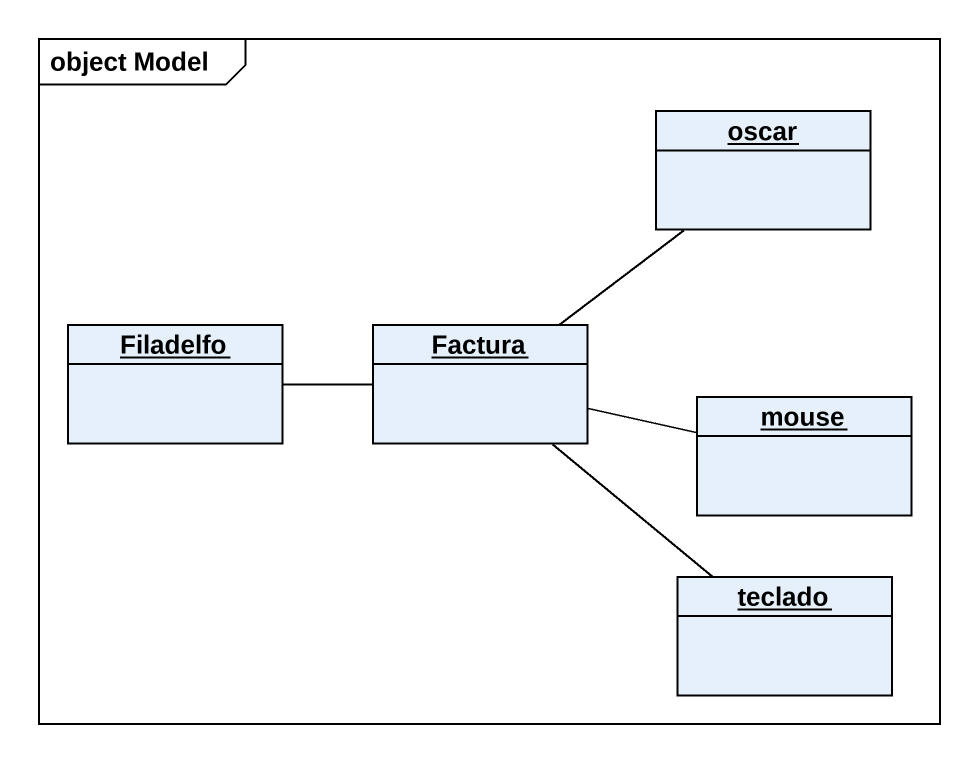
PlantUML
@startuml
mainframe object Model
hide circle
hide empty members
object oscar
object Filadelfo
object Factura
object mouse
object teclado
Filadelfo -right- Factura
Factura -up- oscar
Factura -right- mouse
Factura -- teclado
@enduml
